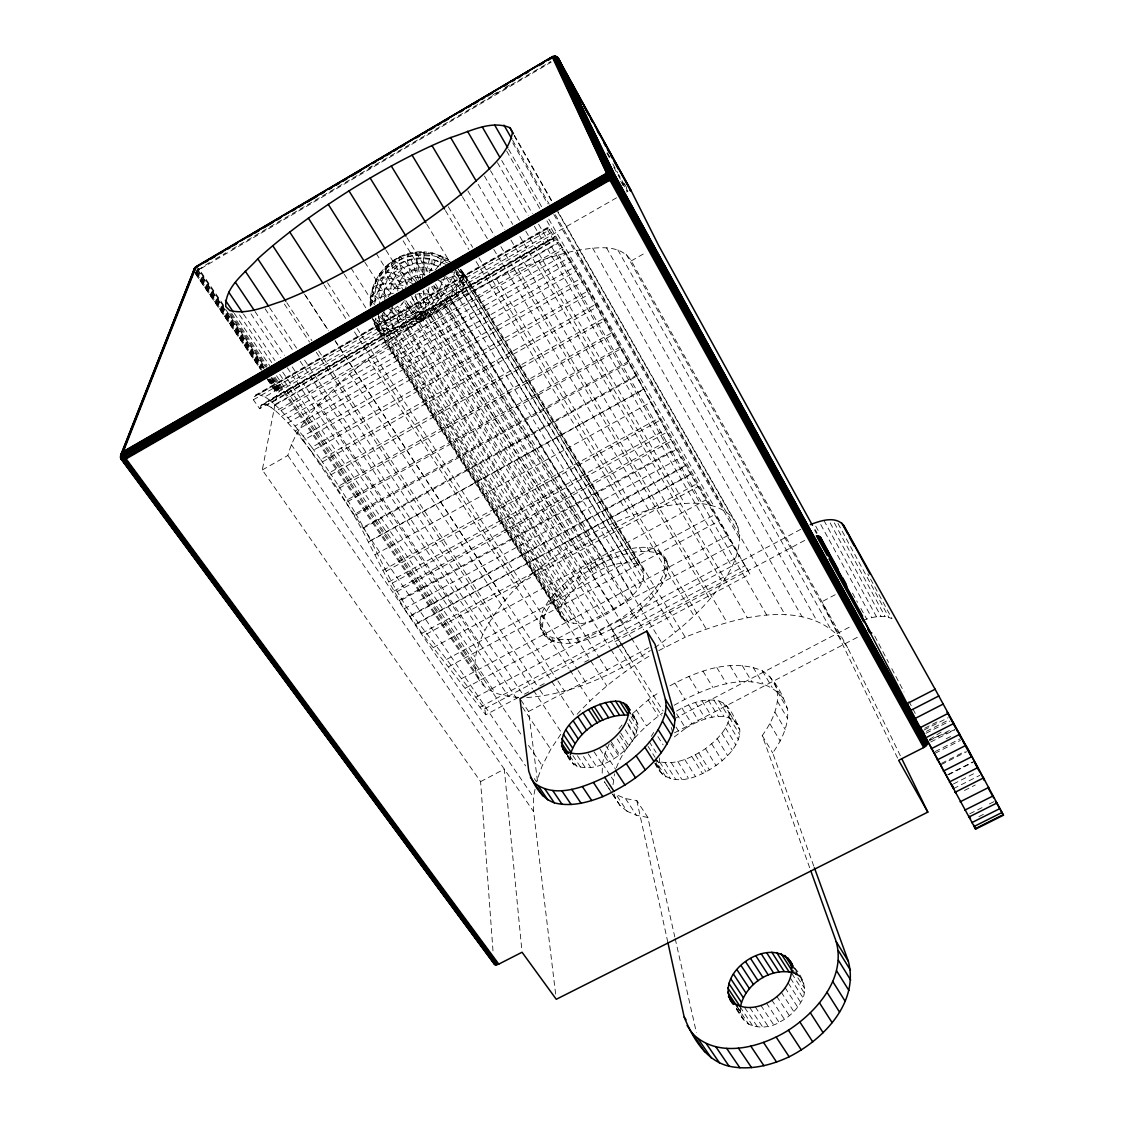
<?xml version="1.0" encoding="UTF-8"?>
<svg xmlns="http://www.w3.org/2000/svg" width="1124" height="1124" viewBox="0 0 1124 1124"><rect width="100%" height="100%" fill="white"/><g stroke="black" fill="none" stroke-linecap="round" stroke-linejoin="round"><path stroke-width="0.75" stroke-dasharray="5 3.75" d="M613.03 784.636L614.547 773.818M424.127 275.605L424.043 251.832C394.004 249.668 367.45 277.881 370.358 307.597L370.709 296.82C377.959 287.646 391.925 289.135 402.476 288.432M371.763 305.194C371.875 272.654 412.241 246.479 441.24 262.974L446.284 259.04L447.886 258.885L448.813 259.967C428.876 247.716 401.704 251.017 385.111 267.4C385.153 276.279 391.953 283.473 396.589 290.526M370.513 305.096L372.072 302.581L373.828 286.704C383.691 281.45 395.578 284.47 406.073 285.847L405.539 288.418M900.352 755.764L847.693 647.789C812.638 593.43 733.705 617.498 685.233 637.224L466.558 277.122L460.545 269.395L640.399 564.965C655.25 586.264 615.404 609.882 599.809 617.568C583.075 629.131 545.435 624.579 566.341 597.926L386.951 315.746L387.021 312.416M602.197 773.157L602.436 763.547L605.049 753.178L609.236 743.891M794.696 968.031C803.323 977.276 808.381 991.101 800.738 1002.467C795.75 1011.108 787.952 1017.88 779.115 1022.362C765.922 1030.891 739.072 1028.615 740.379 1008.383M423.804 290.132L422.877 319.961L607.101 614.013M383.846 310.112L384.577 322.462L388.763 334.039L573.662 623.623M372.072 302.581L379.125 297.846L390.688 293.87C388.581 269.985 418.367 253.898 437.953 266.627L441.24 262.974M654.716 762.957C669.946 797.885 716.508 770.53 732.258 750.298C736.557 744.341 740.266 737.358 739.789 729.799C735.124 719.557 730.628 705.226 718.938 700.997C703.708 697.442 688.211 704.031 675.369 711.815L685.612 728.226L673.866 737.302M397.798 291.004C397.137 273.09 419.617 261.794 434.286 271.263M665.956 777.049L655.292 760.386C672.475 766.975 691.148 758.18 705.493 748.64C717.885 739.409 736.445 722.044 726.343 705.451M422.273 280.326L424.043 251.832L432.361 252.886L447.886 258.885M386.15 297.129L376.357 286.395L375.191 283.36L375.318 280.944L376.737 279.188C386.684 275.45 397.446 280.593 407.043 283.388C410.26 276.813 418.142 273.272 425.223 274.804L429.607 258.506L432.361 252.886L431.546 270.786C410.063 265.952 386.024 279.019 379.954 300.515L373.421 293.996L372.184 291.158L372.325 288.699L373.828 286.704M562.337 618.874L378.858 332.634L374.194 323.712L375.753 318.134L561.269 607.606M632.742 594.779L451.441 300.038L452.466 290.582C456.386 284.667 462.695 278.471 461.88 270.828L644.164 570.837M460.545 269.395L466.558 277.122L467.163 279.398C459.941 298.703 439.147 309.058 422.877 319.961C409.543 325.848 393.85 338.113 378.858 332.634L378.015 330.526L380.123 324.19L391.869 311.025L392.726 305.096M654.758 647.733C685.247 626.054 714.358 600.342 731.977 566.777C739.072 551.729 743.849 532.439 733.045 517.883L557.911 211.537M547.557 227.455L255.921 394.861L253.35 399.779L259.686 408.7L553.654 240.395L548.02 230.715L547.557 227.455C582.443 272.837 607.803 325.693 636.718 375.177C671.042 443.376 712.166 507.809 749.891 574.027L646.412 629.173M429.045 287.365L422.877 319.961C407.984 324.204 390.548 332.62 375.374 325.777L372.634 318.977M440.285 265.362L441.226 258.548L440.383 255.26L435.62 260.276L427.851 275.577M555.635 994.08L533.647 811.669L533.521 797.183L535.15 788.612M492.986 950.876L480.594 781.63L262.299 469.958L277.094 393.695L279.44 391.166L617.498 197.262M374.826 303.171C378.338 273.624 413.168 255.724 439.99 266.978M391.278 307.555L390.098 317.839L394.257 332.76L579.338 623.441M660.027 771.233L658.734 767.299L659.591 757.955M544.747 635.72C535.6 614.027 558.628 594.694 573.057 581.67C590.55 567.943 610.655 557.082 632.489 552.32C708.837 542.766 642.464 619.127 612.046 628.948C592.362 637.94 563.981 652.37 544.747 635.72C533.155 621.923 545.281 603.981 555.017 592.994C572.833 573.774 595.706 559.274 620.631 551.182C634.934 547.135 657.062 542.456 665.464 558.754M813.804 866.14L772.708 752.996C781.658 740.112 789.329 724.896 787.446 708.752C782.613 694.491 775.251 679.289 762.339 670.803C731.541 657.737 696.824 671.056 669.286 686.174M567.269 755.806C582.724 790.228 656.247 741.966 632.615 714.035M809.673 867.728L762.241 735.602C772.708 720.807 782.529 701.207 774.689 683.111M542.4 632.11C565.822 650.417 598.432 630.915 620.56 618.832C639.992 604.445 671.997 583.019 663.258 555.045M518.529 697.344C430.253 692.342 497.721 596.985 534.855 571.919C568.463 544.325 607.058 522.407 648.829 509.973C675.889 503.327 710.958 495.853 733.045 517.883M553.654 240.395L553.275 237.6L565.527 254.136L589.791 293.814L629.089 362.546L680.694 457.637L749.891 574.027M259.686 408.7L261.99 404.457L553.275 237.6M627.276 600.047L445.118 305.18L447.661 296.315L452.466 290.582L442.617 282.461L436.786 279.679M262.299 469.958L287.842 455.473C297.031 421.556 325.173 397.25 349.775 373.941C381.303 346.543 415.824 322.728 451.974 301.836C491.188 279.904 532.298 260.051 576.443 250.441C594.343 247.898 619.816 242.629 631.281 260.852L847.693 647.789M431.939 286.451L434.538 287.21L422.877 319.961C407.38 322.447 390.618 325.623 375.472 319.961L380.966 333.954L565.035 621.291M560.764 734.253L550.732 749.315L542.246 765.711L536.457 781.77L532.509 775.981M568.842 622.893L384.296 334.432L379.406 321.45L378.381 314.467L397.446 319.005L422.877 319.961C435.48 304.885 448.307 289.191 455.346 270.631M403.769 301.71C396.168 309.353 396.055 321.408 400.608 330.653L585.716 622.345M445.23 276.04L435.733 297.045L422.877 319.961L405.609 317.01L387.049 311.39M412.016 281.632L407.506 260.656L407.464 253.757L410.991 259.152L418.535 279.3M616.317 767.79C625.267 745.128 643.125 727.116 662.57 713.023M621.052 605.119L438.107 310.322L442.139 302.286L447.661 296.315L439.414 289.528L434.538 287.21M413.744 284.344C403.671 279.089 392.838 270.266 380.896 272.247L376.737 279.188L372.184 291.158L370.555 299.307L374.531 304.688M375.191 283.36C381.261 272.556 389.621 262.468 400.959 256.975L407.97 265.278L418.198 282.588M383.284 271.601C376.976 280.677 373.688 292.114 375.416 303.129M388.159 296.862C394.468 285.06 407.534 277.375 420.854 277.164M651.246 736.403L653.648 732.483M614.252 609.826L430.618 315.31L442.139 302.286L445.118 305.18M435.199 270.097L437.953 266.627M566.341 597.926C583.525 577.694 612.692 556.001 640.399 564.965M618.903 728.9L623.82 722.844M385.111 267.4L386.206 266.065C397.137 266.177 405.371 276.012 413.646 282.124M380.896 272.247L379.617 273.778C379.28 281.52 386.206 287.238 390.604 292.844M577.174 714.246C598.333 691.148 623.146 671.464 650.122 655.587M632.798 713.389L648.169 699.971L659.648 691.934M438.107 310.322L436.042 308.341L422.877 319.961L406.171 314.313L392.697 308.257M388.328 308.327L391.869 311.025L397.629 306.149L575.347 587.74M385.012 269.76C401.76 253.265 428.947 249.472 449.01 262.299M263.283 368.602L196.883 270.968L551.182 62.171M526.735 697.54C571.442 694.506 613.254 674.695 650.318 650.543M929.393 739.466L943.682 730.558M369.164 167.673L372.184 165.902M493.057 94.711L499.098 91.142M505.14 87.588L511.181 84.033M209.415 262.552L198.597 269.648L264.983 367.393M215.471 258.998L226.036 252.774M232.078 249.205L550.816 61.511M674.161 705.268C704.65 687.888 758.489 664.621 784.707 700.154M402.813 258.548C385.785 266.332 375.613 286.339 380.123 304.632M405.174 261.344C390.815 267.948 381.738 284.583 385.068 300.192M685.612 728.226C700.28 719.388 726.399 708.036 738.735 725.697M658.762 650.613L685.233 637.224M254.249 396.632L547.402 228.383M255.921 394.861L258.351 394.355L548.442 227.863M253.35 399.779L550.058 229.577M258.351 394.355L264.913 396.856L552.095 232.19M264.913 396.856L269.507 400.046L555.115 236.433M260.473 405.933L553.092 238.316M261.99 404.457L264.154 404.176L554.132 238.105M264.154 404.176L267.133 405.09L555.72 239.876M269.507 400.046L274.874 404.598L558.909 242.096M267.133 405.09L271.123 407.408L558.192 243.177M271.123 407.408L275.858 411.089L561.438 247.898M274.874 404.598L281.028 410.555L563.489 249.191M275.858 411.089L281.464 416.245L565.527 254.136M281.028 410.555L287.927 417.917L568.87 257.733M281.464 416.245L287.927 422.919L570.472 261.934M287.927 417.917L294.98 426.052L574.533 266.964M287.927 422.919L295.12 431.04L576.205 271.207M294.98 426.052L303.171 436.084L581.319 278.176M295.12 431.04L302.96 440.552L582.668 281.871M631.281 260.852L646.455 252.24M303.171 436.084L311.812 447.338L588.681 290.568M302.96 440.552L311.362 451.37L589.791 293.814M311.812 447.338L320.747 459.576L596.479 303.887M311.362 451.37L320.087 463.243L597.392 306.768M320.747 459.576L329.768 472.572L604.572 317.881M320.087 463.243L328.896 475.888L605.274 320.368M329.768 472.572L338.703 486.074L612.791 332.24M328.896 475.888L337.636 489.038L613.283 334.39M338.703 486.074L347.386 499.801L620.968 346.726M337.636 489.038L346.122 502.456L621.277 348.552M347.386 499.801L355.662 513.57L628.976 361.099M346.122 502.456L354.186 515.86L629.089 362.546M355.662 513.57L363.445 527.17L636.718 375.177M518.234 697.484L485.793 714.766L421.893 633.248L404.303 608.716L388.834 581.937L361.717 529.067L636.606 376.217M485.793 714.766L484.683 708.808L406.551 607.452L392.262 583.159L370.667 540.489L644.136 388.834M368.686 541.965L643.771 389.424M375.149 554.624L651.189 401.971M382.919 570.275L659.057 418.072M386.164 571.203L660.743 419.912M388.834 581.937L665.38 429.888M392.262 583.159L667.235 432.052M393.779 591.126L670.48 439.287M396.898 591.688L671.997 440.791M626.616 192.021L627.894 191.361L618.636 174.515M399.104 600.356L675.749 448.855M401.746 599.921L676.732 449.347M404.303 608.716L681.228 457.299M411.679 614.884L685.837 465.28M409.642 616.669L685.556 466.123M417.552 622.865L690.951 473.963M415.304 624.565L690.543 474.665M421.893 633.248L696.178 484.177M426.361 634.189L698.383 486.425M433.26 647.579L705.675 500.025M446.551 659.409L715.187 514.385M448.645 666.715L718.461 521.255M461.627 678.559L727.818 535.502M465.448 688.071L732.553 544.817M475.958 697.217L739.985 555.973M618.734 647.522L614.997 641.579L612.299 630.044L802.48 528.406M480.06 707.151L744.973 565.723M484.683 708.808L747.46 568.603M614.997 641.579L806.217 539.604M524.402 694.196L529.039 691.724M539.857 685.963L544.48 683.49M584.635 662.092L589.271 659.619M537.483 781.068L528.603 711.492L648.885 647.607M480.594 781.63L504.297 769.139L521.887 950.497M835.258 594.68L821.925 601.719L897.893 758.742M674.231 718.84L852.189 625.675M674.484 732.82L859.509 636.184M924.757 728.226L940.114 720.372M924.139 729.968L948.206 717.674M926.387 731.345L947.968 720.329M925.993 733.298L950.005 721.032M929.393 740.716L952.66 728.858M930.77 741.981L954.712 729.771L929.534 739.718M946.169 738.791L952.393 735.63M935.196 751.549L960.135 738.861M935.056 753.305L960.472 740.379M941.575 763.337L964.996 751.45M941.181 764.643L966.654 751.717M947.743 774.675L972.738 762.016M948.516 774.745L972.583 762.564M953.433 783.948L976.334 772.371M953.475 788.655L979.903 775.321M964.476 790.453L975.253 785.016M969.759 813.776L983.317 806.99M989.345 803.955L993.855 801.693M978.906 816.614L983.444 814.338M223.648 305.278L199.271 269.367L196.883 270.968M441.212 280.129L457.482 275.24L464.69 275.661L466.558 277.122M862.979 620.448C872.041 616.964 882.804 614.378 892.02 618.734L867.798 573.957M196.517 270.196L199.271 269.367L198.428 268.229M390.688 293.87L393.512 293.238M407.057 254.684L415.529 252.998L432.768 253.785M407.071 257.003L415.571 255.303L432.895 256.089M407.506 260.656C421.177 256.876 436.168 258.759 448.476 265.812M416.751 294.249C425.856 292.015 435.943 295.289 442.139 302.286M197.796 269.521L199.271 269.367L198.245 268.355L199.271 269.367L197.782 269.296M436.042 308.341C424.9 293.954 398.922 307.962 406.748 325.117L415.149 324.162L599.809 617.568M399.259 326.845L407.647 327.758L609.995 648.084M197.81 269.086L199.271 269.367L197.965 268.678M647.831 817.429L636.507 815.336L627.164 811.303L616.191 794.668L625.492 798.588L636.802 800.583L647.831 817.429L674.807 936.938M400.959 256.975L399.68 256.693L399.02 257.719L399.624 263.62L408.124 288.166M197.866 268.875L199.271 269.367M392.459 327.941L400.608 330.653M437.615 257.326L448.701 263.676M439.217 255.626L452.663 263.508M793.375 972.85L800.316 977.276L802.634 980.479M419.505 293.701L422.877 319.961L399.863 307.259M386.516 328.391L394.257 332.76M632.376 562.295L457.482 275.24L450.738 270.856L452.382 276.265L627.066 562.239M632.18 716.353L636.999 720.906M446.439 276.869L451.216 280.213L461.262 290.343L640.778 584.255M415.374 294.53L422.877 319.961L401.985 303.775M612.763 794.485L620.027 805.501L627.164 811.303M381.612 328.152L388.763 334.039M636.872 563.208L461.627 275.029L454.897 269.423L457.482 275.24M430.618 315.31C424.83 306.135 409.487 314.425 415.149 324.162M386.951 315.746L382.272 311.179L382.989 320.185L563.264 602.9M459.702 270.814L467.163 279.398M456.541 271.797L466.474 282.405L644.249 574.814M453.731 275.001L464.493 286.086L461.29 276.462M447.661 296.315L451.441 300.038M411.468 295.991L422.877 319.961L404.668 300.684M452.466 290.582L456.878 295.036L456.4 285.257M464.69 275.661L458.199 268.931L461.627 275.029M377.875 327.281L384.296 334.432M382.989 320.185L378.437 314.79L380.123 324.19M416.063 282.096C408.939 274.734 402.94 263.452 392.529 260.838L391.573 264.337L394.018 272.345L403.488 290.849M422.877 319.961L408.658 299.307M287.842 455.473L533.647 811.669M291.172 444.359L533.521 797.183M373.351 319.609L375.374 325.777L380.966 333.954M297.635 431.897L525.596 765.865M264.393 367.787L197.838 269.732M271.221 377.833L280.002 390.759M263.817 368.194L197.093 269.634M271.629 379.673L279.44 391.166M270.111 378.647L278.907 391.573M196.363 271.376L261.822 367.576M269.634 379.069L278.429 391.995M195.899 271.755L261.386 367.984M269.198 379.462L277.993 392.388M196.503 273.553L261.021 368.349M268.847 379.842L277.642 392.768M195.211 272.444L261.723 370.133M267.596 378.76L277.375 393.119M194.986 272.725L260.557 369.009M267.414 379.069L277.192 393.442M195.843 274.382L260.459 369.262M267.315 379.322L277.094 393.695M306.993 418.353L522.562 736.641M528.477 745.367L542.246 765.711M234.298 313.427L269.676 365.623M276.56 375.767L475.073 668.668M231.713 313.399L267.091 365.553M274.959 377.144L485.273 687.143M230.645 313.793L267.034 367.393M273.919 377.538L478.473 678.868M229.507 313.891L265.587 367.028M273.399 378.521L281.197 390M271.811 377.439L280.593 390.365M243.487 314.017L274.888 360.509M282.728 372.142L475.031 656.894M239.51 314.945L272.851 364.218M279.721 374.362L495.431 693.199M251.045 313.933L280.438 357.601M287.308 367.787L508.765 696.782M520.96 700.097L528.603 711.492M319.005 404.008L518.473 701.236M522.379 707.066L550.732 749.315M255.036 311.545L284.414 355.268M292.24 366.93L478.234 643.855M265.123 308.819L293.35 351.053M300.164 361.254L523.082 694.801M572.847 755.525L581.024 767.818M740.056 1006.809L752.855 1026.057M738.496 1008.579L740.309 1011.305M569.854 755.89L577.118 766.793M736.908 1006.57L748.795 1024.4M269.563 307.625L296.792 348.454M304.576 360.116L484.5 629.932M567.803 755.483L571.793 762.592M736.585 1008.537L741.123 1015.351M567.662 755.511L574.013 765.037M736.29 1008.312L745.423 1021.997M736.473 1009.394L742.852 1018.962M577.441 755.735L585.632 768.071M744.706 1007.652L757.52 1026.943M333.364 389.115L532.537 688.998M533.507 690.459L561.677 732.876M611.667 792.673L604.431 781.728L611.849 793.108M612.566 794.036L620.027 805.501M286.789 302.665L311.91 340.67M318.668 350.899L493.577 615.446M284.358 304.014L309.522 342.033M316.308 352.262L538.958 688.548M539.927 690.01L543.791 695.854M583.511 756.536L590.788 767.537M749.834 1007.68L762.634 1027.013M594.006 751.731L602.183 764.151M760.822 1005.292L773.593 1024.681M588.175 753.825L596.366 766.217M755.258 1006.879L768.043 1026.254M599.907 748.963L608.056 761.412M766.371 1002.931L779.115 1022.362M349.775 373.941L550.802 680.048M551.758 681.523L574.842 716.662M602.436 763.547L610.43 775.729M611.33 777.077L613.1 779.789M625.492 798.588L636.507 815.336M305.349 295.247L328.391 330.442M335.107 340.698L556.9 679.472M557.855 680.933L564.571 691.204M304.449 294.095L328.461 330.765M335.191 341.036L505.21 600.736M605.049 753.178L615.629 769.336M610.894 743.807L620.42 758.447M605.696 745.605L613.83 758.068M771.724 999.896L784.44 1019.356M539.815 621.558L542.133 625.141M367.941 358.711L569.011 668.625M569.952 670.087L589.974 700.94M546.348 635.833L548.709 639.458M540.208 627.304L542.541 630.901M611.189 741.756L619.31 754.218M776.74 996.271L789.399 1015.745M559.134 639.514L561.508 643.181M327.505 282.714L350.393 318.106M357.053 328.419L577.23 669.075M578.186 670.55L586.77 683.828M619.76 735.714L627.318 747.39M541.178 615.067L543.482 618.636M323.993 284.92L346.838 320.185M354.453 331.931L519.091 586.124M551.968 638.334L554.343 641.987M617.132 738.904L624.326 749.989M781.236 992.155L793.867 1011.642M544.255 608L546.545 611.554M620.687 733.045L628.738 745.521M785.1 987.687L797.675 1007.174M548.905 600.581L551.182 604.122M627.67 723.336L636.086 736.459M628.147 725.275L635.243 736.346M790.467 978.217L802.957 997.691M567.648 639.317L570.023 643.012M625.281 729.841L632.419 740.927M788.205 982.994L800.738 1002.467M631.042 716.775L638.095 727.818M659.76 762.016L670.452 778.749M793.137 970.391L804.658 988.432M648.042 746.35L655.067 757.337M655.952 758.7L658.58 762.831M577.258 637.744L579.633 641.453M344.239 274.172L366.888 309.536M372.55 318.387L560.44 611.934M629.187 719.501L637.153 731.935M791.83 973.51L804.278 992.97M387.569 343.677L589.777 659.366M590.718 660.842L606.777 685.907M656.079 763.168L658.734 767.299M374.194 323.712L560.792 615.727M655.362 763.449L662.457 774.52M351.11 268.186L373.575 303.424M381.05 315.17L599.331 657.666M600.272 659.156L609.686 673.922M665.113 762.76L675.805 779.536M555.017 592.994L557.279 596.535M632.405 714.19L635.032 718.292M794.148 967.624L800.316 977.276M631.885 714.471L638.039 724.095M649.096 741.517L656.093 752.476M791.732 964.842L804.11 984.231M795.427 971.951L797.183 974.705M562.393 585.449L564.641 588.99M657.905 736.641L663.118 744.847M671.168 762.578L681.861 779.41M636.296 709.876L646.511 725.921M587.697 634.793L590.072 638.53M610.936 649.574L625.014 671.829M598.614 630.578L600.989 634.315M364.794 262.117L386.347 296.188M393.836 308.046L552.179 558.403M677.772 761.454L688.464 778.342M391.869 311.025L570.402 592.826M648.169 699.971L658.285 716.03M570.823 578.129L573.057 581.67M684.727 759.431L695.391 776.361M376.301 253.56L398.57 289.008M405.989 300.839L622.331 645.415M623.258 646.904L632.587 661.755M612.299 630.044L619.703 641.818M620.617 643.293L663.132 710.972M691.808 756.564L702.458 773.523M404.991 302.721L581.01 582.794M619.675 648.998L661.713 715.819M698.805 752.925L709.413 769.926M411.918 297.916L587.262 578.143M695.32 754.836L705.956 771.809M580.11 571.245L582.33 574.786M676.044 727.087L679.472 732.553M419.154 293.336L593.936 573.9M620.56 618.832L622.907 622.598M429.888 315.029L630.423 636.563M631.365 638.053L644.361 658.889M386.08 250.287L408.349 285.932M414.84 296.329L570.697 545.842M595.074 562.07L597.28 565.625M422.835 291.158L597.364 571.961M681.917 708.008L692.131 724.446M705.493 748.64L716.072 765.655M589.988 564.951L592.193 568.505M403.123 240.817L424.324 275.099M431.7 287.027L643.687 629.847M688.661 704.846L698.847 721.313M630.873 611.681L633.205 615.446M674.751 682.985L684.741 699.128M711.689 743.835L722.226 760.864M426.516 289.107L600.834 570.177M695.405 702.416L705.577 718.91M717.168 738.665L727.664 755.693M406.93 237.67L428.089 271.98M435.452 283.908L590.016 534.504M433.808 285.327L607.775 567.072M701.994 700.772L712.152 717.309M721.805 733.284L732.258 750.298M610.515 554.778L612.706 558.361M640.315 603.981L642.633 607.747M439.906 280.635L614.589 564.669M451.974 301.836L664.537 647.298M725.444 727.846L735.841 744.847M708.218 699.971L718.377 716.564M446.453 278.092L637.294 589.454M688.829 676.325L698.763 692.524M426.797 224.28L449.895 262.018M455.923 272.092L675.454 632.292M727.973 722.535L738.327 739.508M713.923 700.041L724.081 716.691M648.562 595.959L650.866 599.738M620.631 551.182L622.822 554.764M729.518 712.897L739.789 729.799M723.125 702.809L733.312 719.571M702.964 671.126L712.855 687.41M729.336 717.505L739.648 734.45M718.938 700.997L729.111 717.702M639.261 547.458L641.439 551.069M647.255 547.458L649.447 551.097M716.803 667.516L726.68 683.898M660.589 580.04L662.865 583.792M665.605 565.864L667.853 569.587M654.056 548.737L656.247 552.39M448.265 206.704L472.67 247.336M478.993 257.86L694.028 615.952M664.017 572.622L666.279 576.359M762.241 735.602L772.708 752.996M445.427 210.567L468.891 249.542M476.098 261.527L629.482 516.352M730.01 665.633L739.873 682.099M665.338 559.949L667.572 563.658M496.344 278.696L706.125 628.822M659.437 551.28L661.643 554.961M769.842 723.716L780.211 741.081M774.956 712.194L785.212 729.504M742.219 665.52L752.096 682.113M462.428 196.742L487.521 238.906M493.801 249.444L648.829 509.973M517.967 269.114L726.919 622.274M753.108 667.249L762.985 683.954M467.879 190.869L494.672 236.082M500.925 246.634L709.918 599.247M777.344 691.611L787.446 708.752M478.15 184.308L504.788 229.563M511.013 240.115L667.361 505.617M762.339 670.803L772.244 687.621M777.457 701.39L787.629 718.615M769.617 676.128L779.578 693.058M538.761 261.105L747.249 617.708M484.416 176.032L512.755 224.407M519.85 236.504L722.676 582.682M490.5 170.651L519.611 220.571M525.793 231.151L684.642 503.426M497.44 162.629L528.182 215.611M534.336 226.205L731.977 566.777M558.375 254.825L766.793 615.221M501.697 160.479L532.439 213.602M538.593 224.224L700.266 503.51M508.596 149.267L542.653 208.46M548.765 219.096L713.796 505.941M506.657 151.009L539.913 208.727M546.91 220.88L737.667 551.996M512.656 140.345L549.172 204.104M555.27 214.726L724.854 510.746M512.825 142.973L547.725 203.865M553.837 214.515L739.676 538.719M514.356 135.316L551.814 200.859M514.188 135.681L552.516 202.727M557.743 211.86L738.075 527.268M576.443 250.441L785.198 614.94M354.186 515.86L361.717 529.067M592.629 248.081L802.1 616.936M606.538 247.87L817.134 621.235M626.18 254.221L840.26 636.718M617.835 249.893L829.976 627.838M607.48 152.794L609.995 157.388M624.312 183.437L626.841 188.031M606.862 153.075L609.377 157.669M612.749 163.795L617.793 172.984M613.788 167.181L627.262 191.67M620.729 181.315L624.944 188.958M820.759 524.571L871.662 617.652M815.743 526.144L819.916 533.76M852.512 593.149L857.528 602.295M860.858 608.379L866.716 619.043M823.934 520.426L876.467 616.767M834.331 522.927L885.192 616.654M830.172 522.941L881.019 616.43M363.445 527.17L370.667 540.489M837.998 523.475L888.887 617.413M874.725 636.058L888.55 662.443M891.796 668.654L904.005 691.934M908.88 701.25L912.14 707.446M912.955 709.005L915.386 713.656M375.374 325.777L378.858 332.634M462.133 273.202L466.474 282.405M378.015 330.526L374.32 321.141L378.451 327.674L375.753 318.134M406.748 325.117L407.647 327.758M671.267 727.453L672.517 732.089M614.125 793.811L615.278 798.138M675.201 938.652L696.388 1032.549M636.802 800.583L667.993 943.008M459.365 280.508L461.262 290.343M420.615 280.382L415.669 252.127L417.594 277.277M570.191 755.988L570.5 759.543"/><path stroke-width="1.5" d="M732.82 1003.929C711.014 973.468 772.202 931.993 792.055 963.886M556.591 58.041L555.958 57.085L558.74 58.729L615.179 175.737L613.999 177.747L126.113 458.859L122.502 458.114L120.633 456.78L120.69 455.122L194.635 268.214L196.054 267.47L194.635 268.214M194.859 269.058C192.64 271.601 196.349 268.06 194.326 268.833L120.718 455.908L126.113 458.859L498.775 964.111L522.056 952.239L556.268 999.292L927.82 812.104L901.87 758.897M674.105 727.298L674.976 719.824L674.105 713.178L655.053 644.333L646.876 631.084L520.005 698.678L528.73 771.078C532.917 783.85 540.939 798.082 554.315 802.817C570.599 807.13 587.585 802.564 602.829 796.607C633.234 782.908 663.933 760.484 674.105 727.298L665.282 713.234L666.195 705.816L665.394 699.226L646.876 631.084M557.546 57.465L614.617 174.894L610.135 180.528L610.29 172.52L555.059 56.214L556.563 56.692L612.243 173.04L610.135 180.528L923.675 747.572L926.78 744.917L927.188 742.121L820.548 537.342L816.333 535.783L827.32 555.762M570.402 754.668C577.244 730.881 604.122 713.614 628.555 715.145L619.844 701.517C597.42 698.229 548.835 727.34 565.456 753.094M667.993 943.008L684.207 1017.108C692.482 1037.663 705.83 1060.803 729.097 1066.212C749.483 1070.624 770.628 1065.552 789.16 1056.785C823.288 1039.644 859.242 1002.538 848.339 961.259L814.394 867.784M195.169 267.484L120.633 456.78M121.771 459.547L122.656 460.32L126.113 458.859L120.956 455.079L123.317 451.525L606.314 173.377L611.287 172.703L615.179 175.737L927.188 742.121M691.78 1032.858C717.604 1059.581 760.681 1047.54 788.402 1030.216C816.937 1011.698 846.161 978.035 836.214 941.645L810.868 871.03M498.775 964.111L494.911 964.631L122.235 460.348C118.427 452.846 121.251 463.369 126.113 458.859L123.317 451.525L196.236 266.585L552.868 56.509L554.371 56.256L609.264 172.492L610.135 180.528L613.929 174.15L557.715 57.45M121.336 453.436L120.872 454.644M121.87 452.705L122.741 455.459L126.113 458.859L122.038 459.112L120.886 457.861M122.544 452.059L123.204 455.009L126.113 458.859L122.544 458.662L120.591 457.313M781.082 953.616L793.375 972.85C770.797 966.907 744.959 984.329 740.421 1006.921L727.762 987.898M555.115 56.284L554.188 56.734L554.975 56.284M372.409 163.345L552.193 56.846L610.135 180.528L611.287 172.703L555.397 56.874M120.718 455.908L123.219 452.48L606.679 174.108L612.327 173.784L615.123 176.356L927.412 743.133M194.466 268.664L194.269 269.324M533.633 782.276C554.132 799.347 583.679 787.221 604.726 777.288C630.494 762.957 656.388 742.514 665.282 713.234M121.308 455.318L195.534 267.147L197.248 266.978M509.987 127.7L512.446 132.632C507.486 157.304 483.798 172.646 466.994 189.366C438.543 213.167 407.914 234.213 376.301 253.56C346.164 271.544 315.113 288.208 282.419 301.091C265.601 306.346 247.673 315.015 229.746 310.505L225.727 306.543C225.207 286.17 245.566 272.654 257.789 258.815C285.889 233.258 316.982 211.242 348.974 190.883C381.486 170.665 415.135 152.049 450.612 137.535C469.284 131.93 490.457 119.678 509.987 127.7L513.485 133.798M194.326 268.833L194.761 268.046M557.743 58.069L555.551 56.593L552.868 56.509L610.135 180.528L613.142 173.532L557.223 57.057L556.183 57.703M195.379 267.4L194.466 270.519M195.309 267.891L196.124 266.95M195.042 267.638L195.857 266.922M195.534 267.147L196.63 266.585M196.447 267.062L237.768 242.672M196.124 266.739L552.306 57.029M240.789 240.887L281.646 216.82M284.667 215.035L325.51 190.968M328.545 189.183L369.389 165.116M204.807 262.524L207.842 260.754M210.862 258.97L215.401 256.3M219.939 253.617L222.959 251.832M227.498 249.163L230.518 247.378M233.539 245.608L236.574 243.824M248.671 236.686L251.692 234.916M254.712 233.132L259.251 230.462M263.789 227.779L272.865 222.44M277.403 219.77L280.424 217.986M292.521 210.848L295.556 209.078M298.577 207.294L303.115 204.624M307.653 201.941L316.729 196.602M321.253 193.932L324.288 192.148M328.826 189.464L331.847 187.694M336.385 185.01L339.406 183.24M342.427 181.456L346.965 178.786M351.503 176.103L360.579 170.764M372.676 163.626L375.697 161.856M380.235 159.172L383.27 157.402M386.291 155.618L390.829 152.948M393.85 151.164L396.87 149.38M399.905 147.595L404.443 144.926M416.54 137.788L419.561 136.018M424.099 133.335L427.12 131.564M430.141 129.78L434.679 127.096M437.714 125.326L440.734 123.542M443.755 121.757L448.293 119.088M460.39 111.95L463.411 110.18M467.949 107.497L470.984 105.726M474.005 103.942L478.543 101.258M481.564 99.488L484.584 97.704M487.619 95.919L492.157 93.25M504.254 86.112L507.275 84.342M511.813 81.659L514.834 79.888M517.855 78.104L520.89 76.32M525.428 73.65L528.449 71.866M539.028 65.628L543.566 62.958M548.105 60.274L551.125 58.504M971.291 755.693L935.112 689.237L907.18 703.582L975.632 829.119L1003.465 815.195L965.966 745.338L937.247 759.922M910.735 710.382L938.849 695.953M915.034 718.503L943.303 704.017M919.966 727.776L948.389 713.234M925.417 737.948L953.953 723.378M923.675 747.572L898.652 760.316L927.82 812.104M931.234 748.767L959.868 734.183M943.317 771.12L972.077 756.536M949.26 782.023L978.021 767.495M954.908 792.364L983.641 777.864M960.107 801.834L988.797 787.39M964.715 810.179L993.321 795.806M968.621 817.19L997.114 802.901M971.726 822.684L1000.079 808.479M973.946 826.547L1002.144 812.427M975.253 828.697L1003.282 814.675M552.221 56.917L552.896 56.579M810.264 524.627C820.281 520.862 835.216 515.509 843.478 525.119L935.112 689.237M630.128 190.588L631.21 190.785L658.594 245.369L812.455 525.358M631.21 190.785L558.122 58.631L593.486 123.064M871.845 632.924L869.597 632.615L867.911 629.538M619.844 701.517L626.293 704.607L629.988 709.918M555.678 56.411L557.223 57.057M562.745 749.034C584.55 766.146 633.065 733.677 628.246 707.165M126.113 458.859C123.696 457.693 118.877 453.97 123.219 451.946L606.468 173.672L609.377 172.801L612.327 173.349L615.221 176.004L927.356 742.599M493.872 963.085L494.911 964.631M556.984 57.015L557.813 57.521M730.094 999.84C752.49 1022.447 800.148 990.609 790.284 961.118M498.044 964.448L125.129 458.606L609.644 179.629L611.034 179.995L924.448 747.137M497.314 964.673L124.202 458.311L609.138 178.702L611.878 179.433L925.15 746.631M496.625 964.814L123.823 459.983L123.331 457.974L124.525 456.33L608.646 177.789L610.908 177.48L612.678 178.871L925.797 746.097M495.993 964.856L123.19 460.194L122.558 457.594L124.104 455.473L608.168 176.918L611.091 176.51L613.381 178.294L926.345 745.507M495.403 964.799L122.656 460.32L121.898 457.187L123.752 454.63L607.719 176.089L611.245 175.597L613.999 177.747L926.78 744.917M121.687 459.871L494.49 964.364M684.207 1017.108L686.062 1019.791M698.257 1038.997L711.394 1058.106M687.073 1025.495L704.874 1051.881M706.364 1043.732L719.529 1062.939M538.537 786.294L547.866 799.965M715.918 1046.908L729.097 1066.212M530.359 777.148L542.934 795.876M726.694 1048.411L739.873 1067.8M544.957 789.09L554.315 802.817M225.46 300.375L233.314 311.966M552.755 790.551L562.126 804.363M228.776 292.226L242.503 312.57M738.426 1048.158L751.591 1067.645M561.747 790.636L571.133 804.503M571.709 789.315L581.094 803.253M750.804 1046.163L763.941 1065.735M235.464 282.391L254.066 310.084M582.387 786.603L591.758 800.597M561.874 738.552L570.837 752.026M763.505 1042.426L776.572 1062.082M561.185 742.486L568.393 753.291M727.621 992.253L737.597 1007.216M245.243 271.151L268.58 306.164M561.48 746.013L566.889 754.134M728.408 996.271L733.86 1004.449M564.936 751.436L566.749 754.162M563.489 734.323L572.425 747.783M728.802 983.331L741.419 1002.327M593.5 782.557L602.829 796.607M569.32 725.472L578.186 738.904M733.452 974.072L745.985 993.054M257.789 258.815L285.819 301.204M566.004 729.926L574.898 743.357M730.726 978.681L743.301 997.662M573.352 721.102L582.19 734.52M736.923 969.647L749.413 988.628M604.726 777.288L614.027 791.394M776.15 1037.073L789.16 1056.785M577.989 716.901L586.798 730.333M741.025 965.516L753.473 984.498M583.103 713.023L591.884 726.455M745.634 961.779L758.054 980.774M788.402 1030.216L801.328 1049.985M272.753 245.678L303.48 292.619M615.769 770.938L625.028 785.072M588.554 709.539L597.308 722.985M750.649 958.561L763.027 977.571M594.189 706.56L602.914 720.02M755.918 955.934L768.268 974.972M591.35 707.98L600.09 721.439M626.335 763.674L635.538 777.822M599.851 704.172L608.576 717.66M761.313 953.967L773.635 973.047M289.739 232.022L323.052 283.445M799.909 1022.053L812.75 1041.878M605.4 702.43L614.111 715.946M766.666 952.731L778.974 971.839M636.1 755.693L645.246 769.87M610.683 701.39L619.38 714.934M771.837 952.253L784.131 971.389M810.362 1012.822L823.119 1032.675M308.369 218.154L343.298 272.696M615.531 701.081L624.241 714.667M776.684 952.548L788.978 971.74M644.825 747.235L653.915 761.412M652.271 738.524L661.291 752.687M819.466 1002.791L832.111 1022.643M626.293 704.607L629.791 710.073M787.98 957.957L793.263 966.233M623.455 702.697L630.438 713.628M784.875 955.428L792.785 967.82M826.983 992.225L839.53 1012.078M328.25 204.343L363.853 260.642M658.243 729.799L667.206 743.933M662.612 721.285L671.506 735.405M832.715 981.435L845.178 1001.273M665.394 699.226L674.105 713.178M666.195 705.816L674.976 719.824M121.181 459.07L121.926 460.278M836.551 970.7L848.915 990.511M348.974 190.883L385.153 248.797M1003.465 815.195L995.358 800.934M838.42 960.317L850.685 980.072M836.214 941.645L848.339 961.259M838.279 950.553L850.489 970.237M370.133 178.013L406.003 236.18M391.293 166.001L425.884 222.777M412.044 155.098L444.528 209.064M431.953 145.53L461.528 195.225M450.612 137.535L476.365 181.287M467.542 131.325L489.614 169.148M955.077 791.493L956.187 793.404M482.365 127.082L499.927 157.444M494.63 124.989L507.725 147.75M503.959 125.157L511.785 138.828M982.741 777.401L984.498 780.365L974.297 761.229M922.635 730.74L924.49 734.056M988.586 788.767L993.672 797.899M953.475 788.655L949.78 781.995M977.557 768.099L979.144 770.966M927.328 743.709L614.87 176.763L612.257 174.361L606.974 174.67L123.303 453.113L121.547 454.827L120.942 457.96M927.117 744.313L614.505 177.241L611.344 174.782L607.325 175.33L123.485 453.843L121.561 456.049L121.814 459.674M974.087 761.805L976.77 766.666M558.417 58.603L631.084 190.644M595.158 126.127L630.522 190.546M560.244 63.337L561.93 66.4M563.616 69.463L565.302 72.526M566.988 75.603L568.674 78.666M570.346 81.729L575.404 90.932M577.09 93.995L582.134 103.197M583.82 106.26L588.878 115.463M590.55 118.526L592.236 121.589M597.294 130.791L598.98 133.868M604.024 143.057L605.71 146.134M607.396 149.197L609.082 152.26M610.768 155.323L612.439 158.4M614.125 161.463L618.341 169.12M820.099 536.738L838.054 569.222M842.593 577.708L845.922 583.778M819.424 536.274L846.906 586.307M818.553 535.951L862.684 616.261M814.998 529.98L816.684 533.057M817.513 535.783L870.791 632.7M829.006 558.839L863.682 621.853M948.965 780.52L943.176 769.94M964.898 743.933L947.167 711.984L952.969 722.971M971.192 756.522L965.825 746.701M962.734 741.039L964.28 743.863M958.997 734.155L961.975 739.62M940.802 765.584L942.39 768.493M972.049 757.07L973.553 759.852M956.215 729.012L957.606 731.584M843.478 525.119L869.878 573.971M841.82 523.053L847.58 533.717M849.224 536.766L854.17 545.899M940.015 764.123L928.536 742.809M953.7 724.334L955.583 727.832M926.204 738.412L927.848 741.503M925.389 736.866L920.542 727.565M951.916 784.721L953.826 788.374M969.029 816.01L970.56 818.946M973.623 824.89L975.632 829.119M121.462 459.547L120.9 458.508M610.135 180.528L608.239 172.632L553.584 56.818M120.591 456.035L120.69 457.651"/></g></svg>
